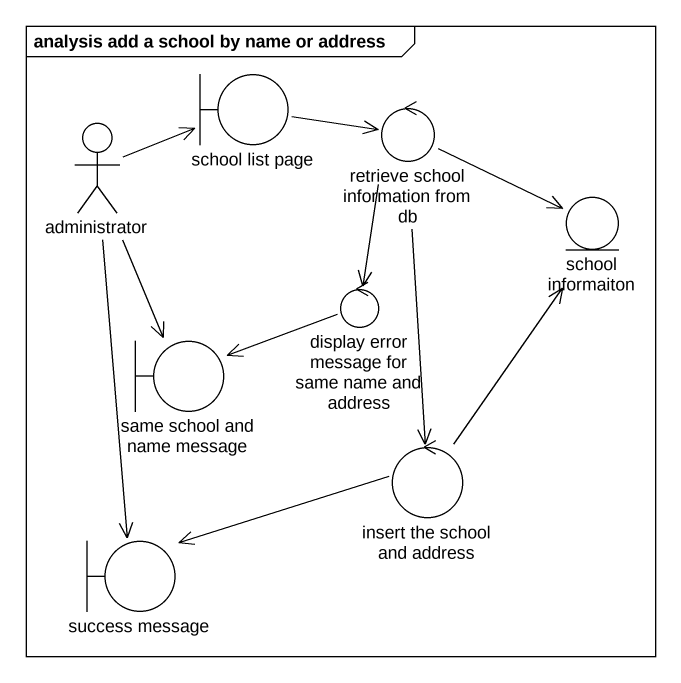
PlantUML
@startuml
mainframe analysis add a school by name or address
boundary "school list page" as school_list_page
actor administrator
control "retrieve school information from db" as retrieve_school_information
entity "school informaiton" as school_informaiton
control "display error message for same name and address" as display_error_message_for
boundary "same school and name message" as same_school_and_name_message
control "insert the school and address" as insert_the_school_and
boundary "success message" as success_message
school_list_page -right-> retrieve_school_information
administrator -right-> school_list_page
administrator --> same_school_and_name_message
administrator --> success_message
retrieve_school_information -right-> school_informaiton
retrieve_school_information --> display_error_message_for
retrieve_school_information --> insert_the_school_and
display_error_message_for -left-> same_school_and_name_message
insert_the_school_and -up-> school_informaiton
insert_the_school_and -left-> success_message
@enduml
